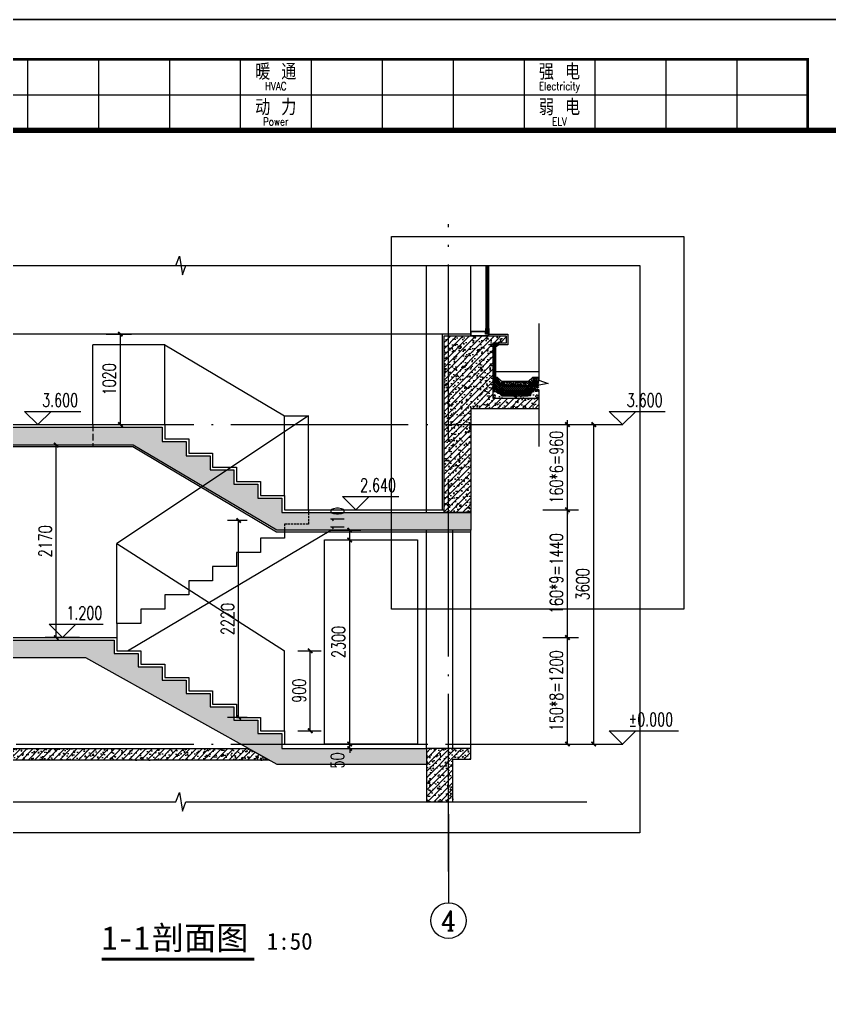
# Model space of a CAD drawing. Header units: millimetres. Extents: x -13830 to 215738, y -24143 to 193994.
# Drawn here: x 86008 to 95143, y 53968 to 64957 of the extents above; entities that cross this region are included whole.
import ezdxf
from ezdxf.enums import TextEntityAlignment as Align

# ---------------------------------------------------------------- set-up
doc = ezdxf.new("R2010")
doc.units = ezdxf.units.MM
doc.header["$LTSCALE"] = 100
for name, pattern in [('DASH', [0.35, 0.25, -0.1]), ('DOTE', [2.42, 2, -0.2, 0.02, -0.2]), ('MCST Section A$0$PHANTOM', [63.5, 31.75, -6.35, 6.35, -6.35, 6.35, -6.35])]:
    doc.linetypes.add(name, pattern=pattern)
doc.layers.get('0').update_dxf_attribs({"linetype": 'CONTINUOUS'})
doc.layers.get('DEFPOINTS').update_dxf_attribs({"linetype": 'CONTINUOUS'})
for name, color, linetype in [('A-_WIND----_E-', 4, 'CONTINUOUS'), ('A-Line', 143, 'CONTINUOUS'), ('AXIS', 3, 'CONTINUOUS'), ('AXIS_TEXT', 7, 'CONTINUOUS'), ('DIM_ELEV', 3, 'CONTINUOUS'), ('DIM_SYMB', 3, 'CONTINUOUS'), ('DOTE', 8, 'CONTINUOUS'), ('HATCH', 8, 'CONTINUOUS'), ('MCST Section A$0$D-WATERPROOFING', 142, 'CONTINUOUS'), ('MCST Section B$0$A-_WIND----_E-', 4, 'CONTINUOUS'), ('PUB_DIM', 3, 'CONTINUOUS'), ('PUB_HATCH', 8, 'CONTINUOUS'), ('PUB_TEXT', 7, 'CONTINUOUS'), ('RAIL', 163, 'CONTINUOUS'), ('S_STAIR', 9, 'CONTINUOUS'), ('STAIR', 4, 'CONTINUOUS'), ('TK HAHA', 1, 'CONTINUOUS'), ('WALL', 2, 'CONTINUOUS'), ('图框', 7, 'CONTINUOUS'), ('面层', 11, 'CONTINUOUS')]:
    doc.layers.add(name, color=color, linetype=linetype)
doc.styles.add('_TCH_AXIS', font='COMPLEX', dxfattribs={"bigfont": 'GBCBIG'})
doc.styles.add('_TCH_DIM', font='SIMPLEX', dxfattribs={"bigfont": 'GBCBIG'})
doc.styles.add('_TCH_DIM_T3', font='SIMPLEX', dxfattribs={"width": 0.705882, "bigfont": 'GBCBIG'})
doc.styles.add('COMPLEX', font='COMPLEX')
doc.styles.add('TKZ2_tjkts.shx', font='tjromant.shx', dxfattribs={"bigfont": 'tjkts.shx'})
doc.styles.add('黑体', font='')
doc.styles.get('黑体').set_extended_font_data('SimSun')
doc.dimstyles.new('_TCH_ARCH&&50', dxfattribs={"dimtxt": 148.75, "dimasz": 50, "dimexe": 125, "dimexo": 150, "dimgap": 50, "dimtad": 1, "dimdec": 0, "dimzin": 0, "dimdsep": 46, "dimtxsty": '_TCH_DIM_T3', "dimblk": 'ARCHTICK', "dimcen": 0.09, "dimclrt": 7, "dimazin": 2, "dimtfac": 1, "dimtdec": 0, "dimtix": 1, "dimtmove": 2, "dimatfit": 3, "dimfxl": 1, "dimtolj": 1, "dimtzin": 0, "dimarcsym": 0})
pattern_1 = [(45, (70968.57, -62944.844), (-35.35534, 35.35534), []), (50, (70968.57, -62944.84), (143.45204, -12.55043), [15, -165]), (355, (70968.57, -62944.84), (-27.75027, 150.43843), [12, -132]), (100.4514, (70980.52, -62945.89), (115.70188, 137.8879), [12.74804, -140.22842]), (46.1842, (70968.57, -62904.84), (213.4482, -33.1038), [22.5, -247.5]), (96.6356, (70986.36, -62907.6), (186.93254, 194.82357), [19.12206, -210.3426]), (351.1842, (70968.57, -62904.84), (186.9324, 194.8237), [18, -198]), (21, (70988.57, -62914.84), (119.38141, -80.52378), [15, -165]), (326, (70988.57, -62914.84), (48.66307, 145.03), [12, -132]), (71.4514, (70998.52, -62921.55), (168.04453, 64.5061), [12.74804, -140.22842]), (37.5, (70968.57, -62944.844), (2.43197, 66.57877), [0, -130.4, 0, -134, 0, -132.5]), (7.5, (70968.57, -62944.844), (52.613907, 78.88234), [0, -76.4, 0, -127.4, 0, -50.5]), (327.5, (70923.97, -62944.844), (106.764487, -4.510974), [0, -50, 0, -156, 0, -207]), (317.5, (70903.97, -62944.84), (116.63723, 20.021), [0, -65, 0, -103.6, 0, -147])]

# ---------------------------------------------------------------- blocks, each defined once
blk = doc.blocks.new('TJAD_TK_A1')
for p, q in [((517.38, 385.45), (517.38, 641.45)), ((509.38, 625.45), (525.38, 625.45)), ((509.38, 609.45), (525.38, 609.45)), ((509.38, 593.45), (525.38, 593.45)), ((509.38, 577.45), (525.38, 577.45)), ((509.38, 561.45), (525.38, 561.45)), ((509.38, 545.45), (525.38, 545.45)), ((509.38, 529.45), (525.38, 529.45)), ((509.38, 513.45), (525.38, 513.45)), ((509.38, 497.45), (525.38, 497.45)), ((509.38, 481.45), (525.38, 481.45)), ((509.38, 465.45), (525.38, 465.45))]:
    blk.add_line(p, q)
at = {"layer": '图框'}
blk.add_line((500.38, 356.45), (500.38, 950.45), dxfattribs=at)
at = {"layer": '图框', "const_width": 1.2}
blk.add_lwpolyline([(1331.38, 940.45), (525.38, 940.45), (525.38, 366.45), (1331.38, 366.45)], close=True, dxfattribs=at)
at = {"layer": '图框', "const_width": 0.6}
blk.add_lwpolyline([(525.38, 366.45), (509.38, 366.45), (509.38, 641.45), (525.38, 641.45)], dxfattribs=at)
at = {"style": 'TKZ2_tjkts.shx'}
for s, p in [('强 电', (512.17, 585.45)), ('弱 电', (520.17, 585.45)), ('暖 通', (512.17, 521.45)), ('动 力', (520.17, 521.45))]:
    blk.add_text(s, height=3.6, rotation=90, dxfattribs=at).set_placement(p, align=Align.MIDDLE_CENTER)
at = {"style": 'TKZ2_tjkts.shx', "width": 0.8}
for s, p in [('Electricity', (515.4, 585.45)), ('ELV', (523.4, 585.45)), ('HVAC', (515.4, 521.45)), ('Power', (523.4, 521.45))]:
    blk.add_text(s, height=1.8, rotation=90, dxfattribs=at).set_placement(p, align=Align.MIDDLE_CENTER)
blk = doc.blocks.new('180703-expo')
at = {"layer": '图框'}
blk.add_blockref('TJAD_TK_A1', (-500.38, -356.45), dxfattribs=at)
blk = doc.blocks.new('sdfsfsfdsfsfd')
at = {"color": 8}
blk.add_lwpolyline([(187, 794), (187, 31)], dxfattribs=at)
at = {"layer": 'A-_WIND----_E-'}
blk.add_lwpolyline([(170, 22), (170, 50), (0, 50), (0, 0), (204, 0), (204, 22)], close=True, dxfattribs=at)
at = {"layer": 'A-_WIND----_E-', "color": 8}
blk.add_lwpolyline([(167, 19), (167, 47), (3, 47), (3, 3), (201, 3), (201, 19)], close=True, dxfattribs=at)
at = {"layer": 'A-_WIND----_E-'}
blk.add_lwpolyline([(171, 23), (171, 85), (174, 85), (174, 26), (201, 26), (201, 85), (204, 85), (204, 23), (171, 23)], dxfattribs=at)
at = {"layer": 'MCST Section B$0$A-_WIND----_E-'}
blk.add_lwpolyline([(200, 794), (200, 31), (175, 31), (175, 794)], dxfattribs=at)
blk = doc.blocks.new('34wf')
at = {"layer": 'HATCH'}
h = blk.add_hatch(dxfattribs=at)
h.set_pattern_fill('AR-SAND', color=256, scale=20)
h.set_pattern_definition([(37.5, (0, 0), (-1.6000313, 48.9413237), [0, -38.608, 0, -43.18, 0, -41.275]), (7.5, (0, 0), (44.9523283, 71.68251), [0, -20.828, 0, -34.798, 0, -13.335]), (327.5, (-31.24, 0), (79.099237, 0.1437185), [0, -12.7, 0, -45.72, 0, -59.69]), (317.5, (-31.24, 0), (76.3556452, 22.2929323), [0, -6.35, 0, -29.972, 0, -34.29])])
h.paths.add_polyline_path([(1989087, -10818), (1989100, -10818), (1989100, -10858), (1989087, -10858)])
for p, q in [((1989004, -10834), (1989106, -10833)), ((1989004, -10834), (1989106, -10836)), ((1989004, -10834), (1989106, -10834)), ((1989106, -10833), (1989106, -10836))]:
    blk.add_line(p, q)
blk.add_lwpolyline([(1989087, -10818), (1989100, -10818), (1989100, -10858), (1989087, -10858)])
blk.add_lwpolyline([(1989087, -10818), (1989100, -10818), (1989100, -10858), (1989087, -10858)], close=True)
blk.add_arc((1989105, -10834), 2.42, 294.3742, 65.8761)
blk = doc.blocks.new('dsfsfdfs')
at = {"layer": 'PUB_HATCH'}
h = blk.add_hatch(color=256, dxfattribs=at)
h.dxf.hatch_style = 1
edge = h.paths.add_edge_path()
edge.add_line((-1590, 5520), (-1609, 5520))
edge.add_line((-1609, 5520), (-1609, 5497))
edge.add_line((-1609, 5497), (-1600, 5497))
edge.add_arc((-1603, 5510), 13.7, 286.3769, 353.4098)
edge.add_line((-1590, 5508), (-1590, 5520))
h = blk.add_hatch(color=256, dxfattribs=at)
h.dxf.hatch_style = 1
h.paths.add_polyline_path([(-1605, 5130), (-1635, 5130), (-1635, 5085), (-1605, 5085)])
h = blk.add_hatch(dxfattribs=at)
h.set_pattern_fill('钢筋混凝土', color=256, scale=20)
h.set_pattern_definition([(45, (-92162.89, -55790.576), (-35.35534, 35.35534), []), (50, (-92162.89, -55790.58), (143.45204, -12.55043), [15, -165]), (355, (-92162.89, -55790.58), (-27.75027, 150.43843), [12, -132]), (100.4514, (-92150.94, -55791.62), (115.70188, 137.8879), [12.74804, -140.22842]), (46.1842, (-92162.89, -55750.58), (213.4482, -33.1038), [22.5, -247.5]), (96.6356, (-92145.1, -55753.33), (186.93254, 194.82357), [19.12206, -210.3426]), (351.1842, (-92162.9, -55750.58), (186.9324, 194.8237), [18, -198]), (21, (-92142.89, -55760.58), (119.38141, -80.52378), [15, -165]), (326, (-92142.89, -55760.58), (48.66307, 145.03), [12, -132]), (71.4514, (-92132.94, -55767.29), (168.04453, 64.5061), [12.74804, -140.22842]), (37.5, (-92162.89, -55790.576), (2.43197, 66.57877), [0, -130.4, 0, -134, 0, -132.5]), (7.5, (-92162.89, -55790.576), (52.613907, 78.88234), [0, -76.4, 0, -127.4, 0, -50.5]), (327.5, (-92207.49, -55790.576), (106.764487, -4.510974), [0, -50, 0, -156, 0, -207]), (317.5, (-92227.49, -55790.58), (116.63723, 20.021), [0, -65, 0, -103.6, 0, -147])])
edge = h.paths.add_edge_path()
edge.add_line((-7759, 4550), (-7259, 4550))
edge.add_line((-7259, 4550), (-7259, 3950))
edge.add_line((-7259, 3950), (-7559, 3950))
edge.add_line((-7559, 3950), (-7559, 4430))
edge.add_line((-7559, 4430), (-7759, 4430))
h = blk.add_hatch(dxfattribs=at)
h.set_pattern_fill('钢筋混凝土', color=256, scale=20)
h.set_pattern_definition(pattern_1)
h.paths.add_polyline_path([(-7259, 4570), (-5389, 4570), (-5389, 4410), (-5119, 4410), (-5119, 4250), (-4849, 4250), (-4849, 4090), (-4579, 4090), (-4579, 3930), (-4309, 3930), (-4309, 3770), (-4039, 3770), (-4039, 3610), (-1909, 3610), (-1909, 3410), (-4094, 3410), (-5714, 4370), (-7259, 4370)])
h = blk.add_hatch(dxfattribs=at)
h.set_pattern_fill('钢筋混凝土', color=256, scale=20)
h.set_pattern_definition(pattern_1)
h.paths.add_polyline_path([(-2409, 770), (-4091, 770), (-6251, 1970), (-7259, 1970), (-7259, 2170), (-5929, 2170), (-5929, 2020), (-5659, 2020), (-5659, 1870), (-5389, 1870), (-5389, 1720), (-5119, 1720), (-5119, 1570), (-4849, 1570), (-4849, 1420), (-4579, 1420), (-4579, 1270), (-4309, 1270), (-4309, 1120), (-4039, 1120), (-4039, 950), (-2409, 950)])
h = blk.add_hatch(dxfattribs=at)
h.set_pattern_fill('钢筋混凝土', color=256, scale=20)
h.set_pattern_definition([(45, (-92162.89, -59390.576), (-35.35534, 35.35534), []), (50, (-92162.89, -59390.58), (143.45204, -12.55043), [15, -165]), (355, (-92162.89, -59390.58), (-27.75027, 150.43843), [12, -132]), (100.4514, (-92150.94, -59391.62), (115.70188, 137.8879), [12.74804, -140.22842]), (46.1842, (-92162.89, -59350.58), (213.4482, -33.1038), [22.5, -247.5]), (96.6356, (-92145.1, -59353.33), (186.93254, 194.82357), [19.12206, -210.3426]), (351.1842, (-92162.9, -59350.58), (186.9324, 194.8237), [18, -198]), (21, (-92142.89, -59360.58), (119.38141, -80.52378), [15, -165]), (326, (-92142.89, -59360.58), (48.66307, 145.03), [12, -132]), (71.4514, (-92132.94, -59367.29), (168.04453, 64.5061), [12.74804, -140.22842]), (37.5, (-92162.89, -59390.576), (2.43197, 66.57877), [0, -130.4, 0, -134, 0, -132.5]), (7.5, (-92162.89, -59390.576), (52.613907, 78.88234), [0, -76.4, 0, -127.4, 0, -50.5]), (327.5, (-92207.49, -59390.576), (106.764487, -4.510974), [0, -50, 0, -156, 0, -207]), (317.5, (-92227.49, -59390.58), (116.63723, 20.021), [0, -65, 0, -103.6, 0, -147])])
edge = h.paths.add_edge_path()
edge.add_line((-7759, 950), (-7259, 950))
edge.add_line((-7259, 950), (-7259, 350))
edge.add_line((-7259, 350), (-7559, 350))
edge.add_line((-7559, 350), (-7559, 830))
edge.add_line((-7559, 830), (-7759, 830))
h = blk.add_hatch(dxfattribs=at)
h.set_pattern_fill('钢筋混凝土', color=256, scale=20)
h.set_pattern_definition([(45, (70968.57, -62894.844), (-35.35534, 35.35534), []), (50, (70968.57, -62894.84), (143.45204, -12.55043), [15, -165]), (355, (70968.57, -62894.84), (-27.75027, 150.43843), [12, -132]), (100.4514, (70980.52, -62895.89), (115.70188, 137.8879), [12.74804, -140.22842]), (46.1842, (70968.57, -62854.84), (213.4482, -33.1038), [22.5, -247.5]), (96.6356, (70986.36, -62857.6), (186.93254, 194.82357), [19.12206, -210.3426]), (351.1842, (70968.57, -62854.84), (186.9324, 194.8237), [18, -198]), (21, (70988.57, -62864.84), (119.38141, -80.52378), [15, -165]), (326, (70988.57, -62864.84), (48.66307, 145.03), [12, -132]), (71.4514, (70998.52, -62871.55), (168.04453, 64.5061), [12.74804, -140.22842]), (37.5, (70968.57, -62894.844), (2.43197, 66.57877), [0, -130.4, 0, -134, 0, -132.5]), (7.5, (70968.57, -62894.844), (52.61391, 78.88234), [0, -76.4, 0, -127.4, 0, -50.5]), (327.5, (70923.97, -62894.844), (106.764487, -4.510974), [0, -50, 0, -156, 0, -207]), (317.5, (70903.97, -62894.84), (116.63723, 20.021), [0, -65, 0, -103.6, 0, -147])])
h.paths.add_polyline_path([(-7259, 950), (-4415, 950), (-4181, 820), (-7259, 820)])
h = blk.add_hatch(dxfattribs=at)
h.set_pattern_fill('钢筋混凝土', color=256, scale=20)
h.set_pattern_definition([(45, (-92732.89, -59390.576), (-35.35534, 35.35534), []), (50, (-92732.89, -59390.58), (143.45204, -12.55043), [15, -165]), (355, (-92732.89, -59390.58), (-27.75027, 150.43843), [12, -132]), (100.4514, (-92720.94, -59391.62), (115.70188, 137.8879), [12.74804, -140.22842]), (46.1842, (-92732.89, -59350.58), (213.4482, -33.1038), [22.5, -247.5]), (96.6356, (-92715.1, -59353.33), (186.93254, 194.82357), [19.12206, -210.3426]), (351.1842, (-92732.9, -59350.58), (186.9324, 194.8237), [18, -198]), (21, (-92712.89, -59360.58), (119.38141, -80.52378), [15, -165]), (326, (-92712.89, -59360.58), (48.66307, 145.03), [12, -132]), (71.4514, (-92702.94, -59367.29), (168.04453, 64.5061), [12.74804, -140.22842]), (37.5, (-92732.89, -59390.576), (2.43197, 66.57877), [0, -130.4, 0, -134, 0, -132.5]), (7.5, (-92732.89, -59390.576), (52.613907, 78.882342), [0, -76.4, 0, -127.4, 0, -50.5]), (327.5, (-92777.49, -59390.576), (106.764487, -4.510974), [0, -50, 0, -156, 0, -207]), (317.5, (-92797.49, -59390.58), (116.63723, 20.021), [0, -65, 0, -103.6, 0, -147])])
h.paths.add_polyline_path([(-1909, 950), (-2409, 950), (-2409, 350), (-2109, 350), (-2109, 830), (-1909, 830)])
at = {"layer": 'RAIL'}
for p, q in [((-2409, 3610), (-2409, 6394)), ((-1909, 5600), (-1909, 6394)), ((-7259, 4600), (-5359, 4600)), ((-5359, 4600), (-5359, 4440)), ((-5359, 4440), (-5089, 4440)), ((-5089, 4440), (-5089, 4280)), ((-5089, 4280), (-4819, 4280)), ((-4819, 4280), (-4819, 4120)), ((-4819, 4120), (-4549, 4120)), ((-4549, 4120), (-4549, 3960)), ((-4549, 3960), (-4279, 3960)), ((-4279, 3960), (-4279, 3800)), ((-4279, 3800), (-4009, 3800)), ((-4009, 3800), (-4009, 3640)), ((-4009, 3640), (-2209, 3640)), ((-2409, 950), (-2409, 3410))]:
    blk.add_line(p, q, dxfattribs=at)
at = {"layer": 'RAIL', "linetype": 'DASH', "ltscale": 3}
blk.add_line((-6169, 4600), (-6169, 4350), dxfattribs=at)
at = {"layer": 'RAIL'}
blk.add_lwpolyline([(-7259, 2200), (-5899, 2200), (-5899, 2050), (-5629, 2050), (-5629, 1900), (-5359, 1900), (-5359, 1750), (-5089, 1750), (-5089, 1600), (-4819, 1600), (-4819, 1450), (-4549, 1450), (-4549, 1300), (-4279, 1300), (-4279, 1150), (-4009, 1150), (-4009, 1000), (-2409, 1000)], dxfattribs=at)
at = {"layer": 'S_STAIR', "linetype": 'DASH'}
for p, q in [((-3739, 3640), (-3739, 3480)), ((-4009, 3480), (-4009, 3410)), ((-3739, 3480), (-4009, 3480))]:
    blk.add_line(p, q, dxfattribs=at)
at = {"layer": 'S_STAIR'}
for p, q in [((-4009, 3410), (-4009, 3320)), ((-4279, 3320), (-4279, 3160)), ((-4009, 3320), (-4279, 3320)), ((-4279, 3160), (-4549, 3160)), ((-4549, 3160), (-4549, 3000)), ((-4549, 3000), (-4819, 3000)), ((-4819, 3000), (-4819, 2840)), ((-4819, 2840), (-5089, 2840)), ((-5089, 2840), (-5089, 2680)), ((-5089, 2680), (-5359, 2680)), ((-5359, 2680), (-5359, 2520)), ((-5359, 2520), (-5629, 2520)), ((-5629, 2520), (-5629, 2360)), ((-5629, 2360), (-5899, 2360)), ((-5899, 2360), (-5899, 2200))]:
    blk.add_line(p, q, dxfattribs=at)
blk.add_lwpolyline([(-5780, 2050), (-3485, 3410)], dxfattribs=at)
at = {"layer": 'STAIR'}
for p, q in [((-6169, 4600), (-6169, 5500)), ((-5359, 4600), (-5359, 5500)), ((-5359, 5500), (-4009, 4700)), ((-3739, 4700), (-5899, 3260)), ((-4009, 4700), (-3739, 4700)), ((-3739, 3640), (-3739, 4700)), ((-5899, 3260), (-4009, 2050))]:
    blk.add_line(p, q, dxfattribs=at)
for points in [[(-5359, 5500), (-6169, 5500)], [(-4009, 3800), (-4009, 4700)], [(-5899, 2360), (-5899, 3260)], [(-4009, 1150), (-4009, 2050)]]:
    blk.add_lwpolyline(points, dxfattribs=at)
blk.add_lwpolyline([(-3559, 3300), (-2509, 3300), (-2509, 1000), (-3559, 1000)], close=True, dxfattribs=at)
at = {"layer": 'WALL'}
for p, q in [((-7459, 6394), (-7259, 6394)), ((-7459, 4550), (-7459, 6394)), ((-7259, 4550), (-7259, 6394)), ((-7459, 950), (-7459, 3950)), ((-7259, 950), (-7259, 3950)), ((-2109, 950), (-2109, 3410)), ((-1909, 950), (-1909, 3410)), ((-7259, 950), (-7459, 950))]:
    blk.add_line(p, q, dxfattribs=at)
at = {"layer": 'WALL', "color": 1}
for points in [[(-1909, 4780), (-1909, 4780), (-1909, 3610), (-2209, 3610), (-2209, 4550)], [(-7759, 4550), (-7259, 4550), (-7259, 3950), (-7559, 3950), (-7559, 4430), (-7759, 4430)], [(-7259, 4570), (-5389, 4570), (-5389, 4410), (-5119, 4410), (-5119, 4250), (-4849, 4250), (-4849, 4090), (-4579, 4090), (-4579, 3930), (-4309, 3930), (-4309, 3770), (-4039, 3770), (-4039, 3610), (-1909, 3610), (-1909, 3410), (-4094, 3410), (-5714, 4370), (-7259, 4370), (-7259, 4570)], [(-7759, 950), (-7259, 950), (-7259, 350), (-7559, 350), (-7559, 830), (-7759, 830)], [(-1909, 950), (-2409, 950), (-2409, 350), (-2109, 350), (-2109, 830), (-1909, 830), (-1909, 950)]]:
    blk.add_lwpolyline(points, dxfattribs=at)
for points in [[(-2409, 770), (-4091, 770), (-6251, 1970), (-7259, 1970), (-7259, 2170), (-5929, 2170), (-5929, 2020), (-5659, 2020), (-5659, 1870), (-5389, 1870), (-5389, 1720), (-5119, 1720), (-5119, 1570), (-4849, 1570), (-4849, 1420), (-4579, 1420), (-4579, 1270), (-4309, 1270), (-4309, 1120), (-4039, 1120), (-4039, 950), (-2409, 950)], [(-7259, 950), (-4415, 950), (-4181, 820), (-7259, 820)]]:
    blk.add_lwpolyline(points, close=True, dxfattribs=at)
at = {"layer": '面层'}
for p, q in [((-1635, 5005), (-1635, 5520)), ((-1625, 5130), (-1626, 5520)), ((-1609, 5085), (-1635, 5085)), ((-1559, 5035), (-1609, 5085)), ((-1559, 5085), (-1605, 5130)), ((-1559, 5045), (-1605, 5090)), ((-1609, 4995), (-1659, 4995)), ((-1609, 4975), (-1659, 4975)), ((-1605, 5005), (-1649, 5005)), ((-1559, 4945), (-1609, 4995)), ((-1559, 4925), (-1609, 4975)), ((-1555, 4955), (-1605, 5005))]:
    blk.add_line(p, q, dxfattribs=at)
for points in [[(-1909, 5620), (-2229, 5620), (-2229, 3640)], [(-1705, 5620), (-1489, 5620), (-1489, 5500), (-1594, 5500)], [(-1649, 4995), (-1649, 5520)], [(-1909, 3390), (-4100, 3390), (-5720, 4350), (-7239, 4350), (-7239, 3930), (-7579, 3930), (-7579, 4410), (-7759, 4410)]]:
    blk.add_lwpolyline(points, dxfattribs=at)
blk.add_lwpolyline([(-1590, 5520), (-1609, 5520), (-1609, 5497), (-1600, 5497, 0.301122), (-1590, 5508)], format="xyb", close=True, dxfattribs=at)
blk.add_lwpolyline([(-1605, 5130), (-1635, 5130), (-1635, 5085), (-1605, 5085)], close=True, dxfattribs=at)
blk.add_blockref('sdfsfsfdsfsfd', (-1909, 5600))
at = {"layer": 'A-Line'}
blk.add_blockref('34wf', (-1990713, 16338), dxfattribs=at)
blk = doc.blocks.new('_ArchTick')
at = {"color": 0, "linetype": 'ByBlock', "const_width": 0.4}
blk.add_lwpolyline([(-0.5, -0.5), (0.5, 0.5)], dxfattribs=at)
blk = doc.blocks.new('*D180')
at = {"layer": 'DEFPOINTS', "color": 0, "transparency": 16777216}
for p in [(86836, 61411), (87146, 61411), (86836, 60391)]:
    blk.add_point(p, dxfattribs=at)
at = {"layer": 'PUB_DIM', "color": 0, "lineweight": -2, "transparency": 16777216}
for p, q in [((86986, 61411), (87271, 61411)), ((87146, 60391), (87146, 61411)), ((86986, 60391), (87271, 60391))]:
    blk.add_line(p, q, dxfattribs=at)
at = {"layer": 'PUB_DIM', "color": 0, "lineweight": -2, "transparency": 16777216, "xscale": 50, "yscale": 50, "zscale": 50}
for p, rotation in [((87146, 61411), 90), ((87146, 60391), 270)]:
    blk.add_blockref('_ArchTick', p, dxfattribs=dict(at, rotation=rotation))
at = {"layer": 'PUB_DIM', "color": 7, "transparency": 16777216, "insert": (87021, 60901), "char_height": 148.8, "attachment_point": 5, "rotation": 90, "style": '_TCH_DIM_T3'}
blk.add_mtext('\\A1;1020', dxfattribs=at)
blk = doc.blocks.new('*D181')
at = {"layer": 'DEFPOINTS', "color": 0, "transparency": 16777216}
for p in [(88996, 57841), (89287, 57841), (88996, 56941)]:
    blk.add_point(p, dxfattribs=at)
at = {"layer": 'PUB_DIM', "color": 0, "lineweight": -2, "transparency": 16777216}
for p, q in [((89146, 57841), (89412, 57841)), ((89287, 56941), (89287, 57841)), ((89146, 56941), (89412, 56941))]:
    blk.add_line(p, q, dxfattribs=at)
at = {"layer": 'PUB_DIM', "color": 0, "lineweight": -2, "transparency": 16777216, "xscale": 50, "yscale": 50, "zscale": 50}
for p, rotation in [((89287, 57841), 90), ((89287, 56941), 270)]:
    blk.add_blockref('_ArchTick', p, dxfattribs=dict(at, rotation=rotation))
at = {"layer": 'PUB_DIM', "color": 7, "transparency": 16777216, "insert": (89163, 57391), "char_height": 148.8, "attachment_point": 5, "rotation": 90, "style": '_TCH_DIM_T3'}
blk.add_mtext('\\A1;900', dxfattribs=at)
blk = doc.blocks.new('*D595')
at = {"layer": 'DEFPOINTS', "color": 0, "transparency": 16777216}
for p in [(91838, 60391), (92484, 60391), (91838, 56791)]:
    blk.add_point(p, dxfattribs=at)
at = {"layer": 'PUB_DIM', "color": 0, "lineweight": -2, "transparency": 16777216}
for p, q in [((91988, 60391), (92609, 60391)), ((92484, 56791), (92484, 60391)), ((91988, 56791), (92609, 56791))]:
    blk.add_line(p, q, dxfattribs=at)
at = {"layer": 'PUB_DIM', "color": 0, "lineweight": -2, "transparency": 16777216, "xscale": 50, "yscale": 50, "zscale": 50}
for p, rotation in [((92484, 60391), 90), ((92484, 56791), 270)]:
    blk.add_blockref('_ArchTick', p, dxfattribs=dict(at, rotation=rotation))
at = {"layer": 'PUB_DIM', "color": 7, "transparency": 16777216, "insert": (92360, 58591), "char_height": 148.8, "attachment_point": 5, "rotation": 90, "style": '_TCH_DIM_T3'}
blk.add_mtext('\\A1;3600', dxfattribs=at)
blk = doc.blocks.new('*D596')
at = {"layer": 'DEFPOINTS', "color": 0, "transparency": 16777216}
for p in [(91760, 57991), (92188, 57991), (91760, 56791)]:
    blk.add_point(p, dxfattribs=at)
at = {"layer": 'PUB_DIM', "color": 0, "lineweight": -2, "transparency": 16777216}
for p, q in [((91910, 57991), (92313, 57991)), ((92188, 56791), (92188, 57991)), ((91910, 56791), (92313, 56791))]:
    blk.add_line(p, q, dxfattribs=at)
at = {"layer": 'PUB_DIM', "color": 0, "lineweight": -2, "transparency": 16777216, "xscale": 50, "yscale": 50, "zscale": 50}
for p, rotation in [((92188, 57991), 90), ((92188, 56791), 270)]:
    blk.add_blockref('_ArchTick', p, dxfattribs=dict(at, rotation=rotation))
at = {"layer": 'PUB_DIM', "color": 7, "transparency": 16777216, "insert": (92063, 57391), "char_height": 148.75, "attachment_point": 5, "rotation": 90, "style": '_TCH_DIM_T3'}
blk.add_mtext('\\A1;150*8=1200', dxfattribs=at)
blk = doc.blocks.new('*D597')
at = {"layer": 'DEFPOINTS', "color": 0, "transparency": 16777216}
for p in [(91760, 59431), (92188, 59431), (91760, 57991)]:
    blk.add_point(p, dxfattribs=at)
at = {"layer": 'PUB_DIM', "color": 0, "lineweight": -2, "transparency": 16777216}
for p, q in [((91910, 59431), (92313, 59431)), ((92188, 57991), (92188, 59431)), ((91910, 57991), (92313, 57991))]:
    blk.add_line(p, q, dxfattribs=at)
at = {"layer": 'PUB_DIM', "color": 0, "lineweight": -2, "transparency": 16777216, "xscale": 50, "yscale": 50, "zscale": 50}
for p, rotation in [((92188, 59431), 90), ((92188, 57991), 270)]:
    blk.add_blockref('_ArchTick', p, dxfattribs=dict(at, rotation=rotation))
at = {"layer": 'PUB_DIM', "color": 7, "transparency": 16777216, "insert": (92063, 58711), "char_height": 148.75, "attachment_point": 5, "rotation": 90, "style": '_TCH_DIM_T3'}
blk.add_mtext('\\A1;160*9=1440', dxfattribs=at)
blk = doc.blocks.new('*D598')
at = {"layer": 'DEFPOINTS', "color": 0, "transparency": 16777216}
for p in [(91760, 60391), (92188, 60391), (91760, 59431)]:
    blk.add_point(p, dxfattribs=at)
at = {"layer": 'PUB_DIM', "color": 0, "lineweight": -2, "transparency": 16777216}
for p, q in [((91910, 60391), (92313, 60391)), ((92188, 60391), (92188, 60441)), ((92188, 59431), (92188, 60391)), ((91910, 59431), (92313, 59431)), ((92188, 59431), (92188, 59381))]:
    blk.add_line(p, q, dxfattribs=at)
at = {"layer": 'PUB_DIM', "color": 0, "lineweight": -2, "transparency": 16777216, "xscale": 50, "yscale": 50, "zscale": 50}
for p, rotation in [((92188, 60391), 270), ((92188, 59431), 90)]:
    blk.add_blockref('_ArchTick', p, dxfattribs=dict(at, rotation=rotation))
at = {"layer": 'PUB_DIM', "color": 7, "transparency": 16777216, "insert": (92063, 59911), "char_height": 148.75, "attachment_point": 5, "rotation": 90, "style": '_TCH_DIM_T3'}
blk.add_mtext('\\A1;160*6=960', dxfattribs=at)
blk = doc.blocks.new('*D653')
at = {"layer": 'DEFPOINTS', "color": 0, "transparency": 16777216}
for p in [(89375, 56791), (89375, 56741), (89732, 56791)]:
    blk.add_point(p, dxfattribs=at)
at = {"layer": 'PUB_DIM', "color": 0, "lineweight": -2, "transparency": 16777216}
for p, q in [((89732, 56791), (89732, 56841)), ((89525, 56791), (89857, 56791)), ((89525, 56741), (89857, 56741)), ((89732, 56741), (89732, 56791)), ((89732, 56741), (89732, 56691))]:
    blk.add_line(p, q, dxfattribs=at)
at = {"layer": 'PUB_DIM', "color": 0, "lineweight": -2, "transparency": 16777216, "xscale": 50, "yscale": 50, "zscale": 50}
for p, rotation in [((89732, 56791), 270), ((89732, 56741), 90)]:
    blk.add_blockref('_ArchTick', p, dxfattribs=dict(at, rotation=rotation))
at = {"layer": 'PUB_DIM', "color": 7, "transparency": 16777216, "insert": (89594, 56606), "char_height": 148.8, "attachment_point": 5, "rotation": 90, "style": '_TCH_DIM_T3'}
blk.add_mtext('\\A1;50', dxfattribs=at)
blk = doc.blocks.new('*D654')
at = {"layer": 'DEFPOINTS', "color": 0, "transparency": 16777216}
for p in [(89375, 59091), (89732, 59091), (89375, 56791)]:
    blk.add_point(p, dxfattribs=at)
at = {"layer": 'PUB_DIM', "color": 0, "lineweight": -2, "transparency": 16777216}
for p, q in [((89525, 59091), (89857, 59091)), ((89732, 56791), (89732, 59091)), ((89525, 56791), (89857, 56791))]:
    blk.add_line(p, q, dxfattribs=at)
at = {"layer": 'PUB_DIM', "color": 0, "lineweight": -2, "transparency": 16777216, "xscale": 50, "yscale": 50, "zscale": 50}
for p, rotation in [((89732, 59091), 90), ((89732, 56791), 270)]:
    blk.add_blockref('_ArchTick', p, dxfattribs=dict(at, rotation=rotation))
at = {"layer": 'PUB_DIM', "color": 7, "transparency": 16777216, "insert": (89607, 57941), "char_height": 148.8, "attachment_point": 5, "rotation": 90, "style": '_TCH_DIM_T3'}
blk.add_mtext('\\A1;2300', dxfattribs=at)
blk = doc.blocks.new('*D655')
at = {"layer": 'DEFPOINTS', "color": 0, "transparency": 16777216}
for p in [(89375, 59201), (89732, 59201), (89375, 59091)]:
    blk.add_point(p, dxfattribs=at)
at = {"layer": 'PUB_DIM', "color": 0, "lineweight": -2, "transparency": 16777216}
for p, q in [((89525, 59201), (89857, 59201)), ((89732, 59091), (89732, 59201)), ((89525, 59091), (89857, 59091))]:
    blk.add_line(p, q, dxfattribs=at)
at = {"layer": 'PUB_DIM', "color": 0, "lineweight": -2, "transparency": 16777216, "xscale": 50, "yscale": 50, "zscale": 50}
for p, rotation in [((89732, 59201), 90), ((89732, 59091), 270)]:
    blk.add_blockref('_ArchTick', p, dxfattribs=dict(at, rotation=rotation))
at = {"layer": 'PUB_DIM', "color": 7, "transparency": 16777216, "insert": (89594, 59326), "char_height": 148.8, "attachment_point": 5, "rotation": 90, "style": '_TCH_DIM_T3'}
blk.add_mtext('\\A1;110', dxfattribs=at)
blk = doc.blocks.new('*D656')
at = {"layer": 'DEFPOINTS', "color": 0, "transparency": 16777216}
for p in [(88480, 59310), (88726, 59310), (88726, 57091)]:
    blk.add_point(p, dxfattribs=at)
at = {"layer": 'PUB_DIM', "color": 0, "lineweight": -2, "transparency": 16777216}
for p, q in [((88576, 59310), (88355, 59310)), ((88480, 57091), (88480, 59310)), ((88576, 57091), (88355, 57091))]:
    blk.add_line(p, q, dxfattribs=at)
at = {"layer": 'PUB_DIM', "color": 0, "lineweight": -2, "transparency": 16777216, "xscale": 50, "yscale": 50, "zscale": 50}
for p, rotation in [((88480, 59310), 90), ((88480, 57091), 270)]:
    blk.add_blockref('_ArchTick', p, dxfattribs=dict(at, rotation=rotation))
at = {"layer": 'PUB_DIM', "color": 7, "transparency": 16777216, "insert": (88356, 58200), "char_height": 148.8, "attachment_point": 5, "rotation": 90, "style": '_TCH_DIM_T3'}
blk.add_mtext('\\A1;2220', dxfattribs=at)
blk = doc.blocks.new('*D657')
at = {"layer": 'DEFPOINTS', "color": 0, "transparency": 16777216}
for p in [(86423, 60161), (86836, 60161), (86836, 57991)]:
    blk.add_point(p, dxfattribs=at)
at = {"layer": 'PUB_DIM', "color": 0, "lineweight": -2, "transparency": 16777216}
for p, q in [((86686, 60161), (86298, 60161)), ((86423, 57991), (86423, 60161)), ((86686, 57991), (86298, 57991))]:
    blk.add_line(p, q, dxfattribs=at)
at = {"layer": 'PUB_DIM', "color": 0, "lineweight": -2, "transparency": 16777216, "xscale": 50, "yscale": 50, "zscale": 50}
for p, rotation in [((86423, 60161), 90), ((86423, 57991), 270)]:
    blk.add_blockref('_ArchTick', p, dxfattribs=dict(at, rotation=rotation))
at = {"layer": 'PUB_DIM', "color": 7, "transparency": 16777216, "insert": (86299, 59076), "char_height": 148.8, "attachment_point": 5, "rotation": 90, "style": '_TCH_DIM_T3'}
blk.add_mtext('\\A1;2170', dxfattribs=at)
blk = doc.blocks.new('_AXISO')
blk.add_circle((0, 0), 0.5)
at = {"layer": 'AXIS_TEXT', "style": 'COMPLEX', "width": 1.041667}
blk.add_attdef('A', text='', height=0.56, dxfattribs=at).set_placement((-0.25, -0.28), (0.25, -0.28), align=Align.FIT)

msp = doc.modelspace()

# ---------------------------------------------------------------- hatches: boundary and pattern name
at = {"layer": 'PUB_HATCH'}
h = msp.add_hatch(dxfattribs=at)
h.set_pattern_fill('钢筋混凝土', color=256, scale=20)
h.set_pattern_definition([(45, (842.92, -1e-11), (-35.35534, 35.35534), []), (50, (842.92, -1e-11), (143.45204, -12.55043), [15, -165]), (355, (842.92, -1e-11), (-27.75027, 150.43843), [12, -132]), (100.4514, (854.87, -1.05), (115.70188, 137.8879), [12.74804, -140.22842]), (46.1842, (842.92, 40), (213.4482, -33.1038), [22.5, -247.5]), (96.6356, (860.7, 37.24), (186.93254, 194.82357), [19.12206, -210.3426]), (351.1842, (842.92, 40), (186.9324, 194.8237), [18, -198]), (21, (862.92, 30), (119.38141, -80.52378), [15, -165]), (326, (862.92, 30), (48.66307, 145.03), [12, -132]), (71.4514, (872.87, 23.29), (168.04453, 64.5061), [12.74804, -140.22842]), (37.5, (842.92, -1e-11), (2.43197, 66.57877), [0, -130.4, 0, -134, 0, -132.5]), (7.5, (842.92, -1e-11), (52.613907, 78.882342), [0, -76.4, 0, -127.4, 0, -50.5]), (327.5, (798.32, -1e-11), (106.764487, -4.510974), [0, -50, 0, -156, 0, -207]), (317.5, (778.32, -1e-11), (116.63723, 20.021), [0, -65, 0, -103.6, 0, -147])])
h.paths.add_polyline_path([(91865.5, 60570.6), (91865.5, 60690.6), (91346.5, 60690.6), (91346.5, 61310.6), (91496.5, 61310.6), (91496.5, 61390.6), (90796.5, 61390.6), (90796.5, 60340.6), (90796.5, 60220.6), (90796.5, 59400.6), (91096.5, 59400.6), (91096.5, 60570.6)])
h = msp.add_hatch(dxfattribs=at)
h.set_pattern_fill('混凝土', color=256, scale=6)
h.set_pattern_definition([(50, (91078.25, 60835.283), (43.0356, -3.7651), [4.5, -49.5]), (355, (91078.25, 60835.283), (-8.325, 45.1315), [3.6, -39.6]), (100.4514, (91081.835, 60834.97), (34.7106, 41.3664), [3.8244, -42.0685]), (46.184, (91078.25, 60847.28), (64.0345, -9.931), [6.75, -74.25]), (96.636, (91083.585, 60846.455), (56.08, 58.447), [5.7366, -63.103]), (351.184, (91078.25, 60847.28), (56.0797, 58.447), [5.4, -59.4]), (21, (91084.25, 60844.283), (35.8144, -24.1571), [4.5, -49.5]), (326, (91084.25, 60844.283), (14.599, 43.509), [3.6, -39.6]), (71.4514, (91087.234, 60842.27), (50.4134, 19.3518), [3.8244, -42.0685]), (37.5, (91078.249, 60835.283), (0.7296, 19.97363), [0, -39.12, 0, -40.2, 0, -39.75]), (7.5, (91078.25, 60835.283), (15.7842, 23.6647), [0, -22.92, 0, -38.22, 0, -15.15]), (327.5, (91064.869, 60835.283), (32.02935, -1.3533), [0, -15, 0, -46.8, 0, -62.1]), (317.5, (91058.87, 60835.283), (34.9912, 6.0063), [0, -19.5, 0, -31.08, 0, -44.1])])
h.paths.add_polyline_path([(91865.5, 60885.7), (91865.5, 60925.7), (91796.5, 60925.3), (91746.5, 60875.3), (91446.5, 60875.3), (91400.8, 60921), (91400.8, 60881), (91446.5, 60835.3), (91746.5, 60835.3), (91796.5, 60885.3)])
h = msp.add_hatch(dxfattribs=at)
h.set_pattern_fill('砂灰土', color=256, scale=5)
h.set_pattern_definition([(37.5, (91078.249, 60715.283), (-0.62993, 19.26824), [0, -15.2, 0, -17, 0, -16.25]), (7.5, (91078.25, 60715.283), (17.6978, 28.2215), [0, -8.2, 0, -13.7, 0, -5.25]), (327.5, (91065.949, 60715.283), (31.14142, 0.0566), [0, -5, 0, -18, 0, -23.5]), (317.5, (91065.95, 60715.283), (30.0613, 8.77676), [0, -2.5, 0, -11.8, 0, -13.5])])
h.paths.add_polyline_path([(91865.5, 60765.7), (91865.5, 60785.7), (91796.5, 60785.3), (91746.5, 60735.3), (91446.5, 60735.3), (91396.5, 60785.3), (91346.5, 60785.6), (91346.5, 60765.6), (91396.5, 60765.3), (91446.5, 60715.3), (91746.5, 60715.3), (91796.5, 60765.3)])
h = msp.add_hatch(dxfattribs=at)
h.set_pattern_fill('ANSI37', color=256, scale=10)
h.set_pattern_definition([(45, (-1897716.383, 72038.939), (-11.22532015, 11.22532015), []), (135, (-1897716.383, 72038.939), (-11.22532015, -11.22532015), [])])
h.paths.add_polyline_path([(91865.5, 60803), (91865.5, 60875.7), (91796.5, 60875.3), (91746.5, 60825.3), (91446.5, 60825.3), (91396.5, 60875.3), (91370.8, 60875.4), (91370.5, 60795.5), (91396.2, 60795.3), (91447.5, 60743.8), (91742.3, 60744.8), (91792.5, 60795.3), (91822.7, 60795.4)])
h = msp.add_hatch(dxfattribs=at)
h.set_pattern_fill('加气混凝土', color=256, scale=20, style=0)
h.set_pattern_definition([(360, (-22218.01, 21588.67), (120, 240), [0, -240]), (360, (-22358.41, 21556.27), (120, 240), [0, -240]), (360, (-22280.41, 21553.87), (120, 240), [0, -240]), (360, (-22195.21, 21624.67), (120, 240), [0, -240]), (360, (-22294.81, 21541.87), (120, 240), [0, -240]), (360, (-22171.21, 21775.87), (120, 240), [0, -240]), (360, (-22244.41, 21756.67), (120, 240), [0, -240]), (360, (-22206.01, 21726.67), (120, 240), [0, -240]), (360, (-22401.61, 21721.87), (120, 240), [0, -240]), (360, (-22284.01, 21711.07), (120, 240), [0, -240]), (360, (-22329.61, 21649.87), (120, 240), [0, -240]), (360, (-22327.21, 21559.87), (120, 240), [0, -240]), (360, (-22237.21, 21550.27), (120, 240), [0, -240]), (360, (-22171.21, 21655.87), (120, 240), [0, -240]), (360, (-22395.61, 21618.67), (120, 240), [0, -240]), (360, (-22375.21, 21659.47), (120, 240), [0, -240]), (360, (-22281.61, 21642.67), (120, 240), [0, -240]), (360, (-22315.21, 21607.87), (120, 240), [0, -240]), (360, (-22334.41, 21687.07), (120, 240), [0, -240]), (360, (-22304.41, 21777.07), (120, 240), [0, -240]), (360, (-22386.01, 21568.27), (120, 240), [0, -240]), (360, (-22254.01, 21727.87), (120, 240), [0, -240]), (360, (-22365.61, 21731.47), (120, 240), [0, -240]), (360, (-22384.81, 21762.67), (120, 240), [0, -240]), (130.601293, (-22185.957, 21700.729), (-599.9999841, 720.0000109), [10.5366, -4414.8444]), (18.434948, (-22203.1, 21705.3), (600.000001, 239.99999), [10.8421, -1507.05116]), (90, (-22203.1, 21695.02), (120, 240), [10.2857, -469.71426]), (161.56505, (-22192.814, 21691.586), (-600, 239.99999), [10.8421, -1507.05116]), (53.1301, (-22192.814, 21691.586), (120.000003, 239.999998), [11.42857, -1188.5714]), (135, (-22183.67, 21569.3), (-120.00001, 239.999985), [9.69746, -669.12504]), (45, (-22197.385, 21569.3), (120, 240), [9.69746, -669.12504]), (135, (-22190.53, 21562.44), (-120.00001, 239.999985), [9.69746, -669.12504]), (45, (-22190.53, 21562.44), (120, 240), [9.69746, -669.12504]), (116.56505, (-22299.1, 21730.44), (-1e-05, 480), [12.77753, -255.5506]), (180, (-22304.81, 21741.87), (-120, 240), [13.7143, -226.2857]), (63.43495, (-22324.24, 21730.44), (7e-06, 480), [12.77753, -255.5506]), (116.56505, (-22318.53, 21719.02), (-1e-05, 480), [12.77753, -255.5506]), (360, (-22318.53, 21719.02), (120, 240), [13.7143, -226.2857]), (63.43495, (-22304.81, 21719.02), (7e-06, 480), [12.77753, -255.5506]), (107.102727, (-22208.814, 21649.301), (-359.9999708, 1200.00000657), [15.54454, -6513.161]), (143.972625, (-22213.385, 21664.158), (-2279.9999495, 1680.0000274), [15.54454, -3248.808]), (180, (-22225.96, 21673.3), (-120, 240), [14.85714, -225.14284]), (36.027373, (-22253.385, 21664.158), (2280.0000048, 1679.9999526), [15.54454, -3248.808]), (71.56505, (-22257.957, 21650.444), (360.000017, 1199.999993), [14.45613, -1503.4371]), (107.102727, (-22253.385, 21635.5865), (-359.9999708, 1200.00000657), [15.54454, -6513.161]), (143.972625, (-22240.814, 21626.444), (-2279.9999495, 1680.0000274), [15.54454, -3248.808]), (360, (-22240.81, 21626.44), (120, 240), [14.85714, -225.14284]), (36.027373, (-22225.957, 21626.444), (2280.0000048, 1679.9999526), [15.54454, -3248.808]), (71.56505, (-22213.385, 21635.586), (360.000017, 1199.999993), [14.45613, -1503.4371]), (150.255117, (-22206.528, 21761.3), (-359.999998, 240.000002), [9.214, -1925.72784]), (90, (-22214.53, 21756.73), (120, 240), [9.14286, -470.8571]), (29.74488, (-22214.528, 21756.73), (360.000003, 239.999994), [9.214, -1925.72784]), (116.56505, (-22262.53, 21591.02), (-1e-05, 480), [12.77753, -255.5506]), (168.690066, (-22268.242, 21602.444), (-1079.9999977, 240.000008), [11.6549, -2435.8742]), (41.185924, (-22288.814, 21596.729), (3000.0000158, 2639.9999383), [12.14874, -5090.3208]), (90, (-22288.81, 21585.3), (120, 240), [11.42857, -468.5714]), (138.814073, (-22279.671, 21577.301), (-2999.9999127, 2640.0000554), [12.14874, -5090.3208]), (16.699243, (-22279.671, 21577.301), (3959.9999856, 1199.9999365), [11.9318, -4999.415]), (60.945395, (-22268.242, 21580.729), (120.0000028, 239.9999963), [11.76643, -4930.1358]), (109.983105, (-22363.1, 21691.586), (-599.99998065, 1680.0000033), [13.3768, -5604.879]), (155.556044, (-22367.671, 21704.158), (-1559.9999967, 720.0000051), [13.8092, -5786.0526]), (24.443954, (-22392.814, 21704.158), (1560.00001, 719.9999765), [13.8092, -5786.0526]), (70.016893, (-22397.385, 21691.586), (600.0000234, 1679.9999881), [13.3768, -5604.879]), (109.983105, (-22392.814, 21679.015), (-599.99998065, 1680.0000033), [13.3768, -5604.879]), (160.016892, (-22380.242, 21674.444), (-599.9999973, 239.9999968), [13.3768, -2795.751]), (19.983106, (-22380.242, 21674.444), (599.9999998, 239.999992), [13.3768, -2795.751]), (70.016893, (-22367.671, 21679.015), (600.0000234, 1679.9999881), [13.3768, -5604.879]), (122.005382, (-22273.957, 21669.872), (-120.000013, 239.9999893), [10.7817, -2253.3736]), (18.434948, (-22289.957, 21675.586), (600.000001, 239.99999), [10.8421, -1507.05116]), (90, (-22289.96, 21665.3), (120, 240), [10.2857, -469.71426]), (161.56505, (-22279.67, 21661.872), (-600, 239.99999), [10.8421, -1507.05116]), (54.462321, (-22279.671, 21661.872), (840.0000142, 1199.9999874), [9.83123, -4119.2846]), (116.56505, (-22343.67, 21611.59), (-1e-05, 480), [12.77753, -255.5506]), (180, (-22349.39, 21623.02), (-120, 240), [12.57143, -227.42856]), (59.036243, (-22368.814, 21611.586), (120.0000035, 239.9999973), [13.3279, -2785.5288]), (120.963755, (-22361.957, 21600.158), (-120.0000133, 239.9999905), [13.3279, -2785.5288]), (360, (-22361.96, 21600.16), (120, 240), [12.57143, -227.42856]), (63.43495, (-22349.39, 21600.16), (7e-06, 480), [12.77753, -255.5506])])
h.paths.add_polyline_path([(91865.5, 60747.2), (91814.3, 60765.4), (91796.5, 60765.3), (91746.5, 60715.3), (91446.5, 60715.3), (91396.5, 60765.3), (91346.5, 60765.6), (91346.5, 60690.6), (91865.5, 60690.6)])

# ---------------------------------------------------------------- linework, layer by layer
at = {"layer": 'AXIS'}
msp.add_line((90846.5, 56000.3), (90846.5, 55000.3), dxfattribs=at)
at = {"layer": 'DEFPOINTS', "color": 8}
msp.add_lwpolyline([(83552.6, 62184.1), (93005.8, 62184.1), (93005.8, 55790.6), (83552.6, 55790.6)], close=True, dxfattribs=at)
at = {"layer": 'DIM_ELEV'}
for p, q in [((86216.2, 60390.6), (86066.2, 60540.6)), ((86066.2, 60540.6), (86699.2, 60540.6)), ((86216.2, 60390.6), (86366.2, 60540.6)), ((92808.4, 60390.6), (92658.4, 60540.6)), ((92658.4, 60540.6), (93291.4, 60540.6)), ((92808.4, 60390.6), (92958.4, 60540.6)), ((89801.5, 59430.6), (89651.5, 59580.6)), ((89651.5, 59580.6), (90284.5, 59580.6)), ((89801.5, 59430.6), (89951.5, 59580.6)), ((86492.4, 57990.6), (86342.4, 58140.6)), ((86342.4, 58140.6), (86952.4, 58140.6)), ((86492.4, 57990.6), (86642.4, 58140.6)), ((92808.4, 56790.6), (92658.4, 56940.6)), ((92658.4, 56940.6), (93440.9, 56940.6)), ((92808.4, 56790.6), (92958.4, 56940.6))]:
    msp.add_line(p, q, dxfattribs=at)
at = {"layer": 'DIM_SYMB'}
for points in [[(83252.6, 62184.1), (87773, 62184.1), (87811.2, 62289.1), (87848.2, 62079.1), (87885.5, 62184.1), (92405.8, 62184.1)], [(91865.5, 61529), (91865.5, 60892.4), (91970.5, 60854.1), (91760.5, 60817.1), (91865.5, 60779.9), (91865.5, 60143.2)], [(83252.6, 56140.6), (87773, 56140.6), (87811.2, 56245.6), (87848.2, 56035.6), (87885.5, 56140.6), (92405.8, 56140.6)]]:
    msp.add_lwpolyline(points, dxfattribs=at)
at = {"layer": 'DIM_SYMB', "const_width": 35}
msp.add_lwpolyline([(86934.7, 54366.2), (88657.2, 54366.2)], dxfattribs=at)
at = {"layer": 'DOTE', "linetype": 'DOTE', "ltscale": 10}
for p, q in [((90846.5, 55355.7), (90846.5, 62649.7)), ((83552.6, 60390.6), (93005.8, 60390.6)), ((83552.6, 56790.6), (93005.8, 56790.6))]:
    msp.add_line(p, q, dxfattribs=at)
at = {"layer": 'MCST Section A$0$D-WATERPROOFING', "linetype": 'MCST Section A$0$PHANTOM', "ltscale": 0.005, "const_width": 4}
for points in [[(91361.9, 61310.6), (91362.1, 60785.6), (91396.5, 60785.3), (91445.5, 60736.3), (91747.5, 60736.3), (91796.5, 60785.3), (91865.5, 60785.7)], [(91803.4, 60792), (91794.1, 60792), (91745.5, 60744.3), (91447.5, 60744.3), (91396.5, 60795.3), (91370.8, 60795.5), (91370.8, 61310.6)]]:
    msp.add_lwpolyline(points, dxfattribs=at)
at = {"layer": 'RAIL'}
for p, q in [((90776.5, 61410.6), (85746.5, 61410.6)), ((91346.5, 60990.6), (91865.5, 60990.6))]:
    msp.add_line(p, q, dxfattribs=at)
at = {"layer": 'STAIR'}
msp.add_lwpolyline([(90202.3, 62510.9), (93501.8, 62510.9), (93501.8, 58311.5), (90202.3, 58311.5)], close=True, dxfattribs=at)
at = {"layer": 'TK HAHA', "color": 1}
for points in [[(80648.2, 124357.2), (164748.2, 124357.2), (164748.2, 64957.2), (80648.2, 64957.2)], [(80648.2, 64957.2), (110348.2, 64957.2), (110348.2, 22907.2), (80648.2, 22907.2)]]:
    msp.add_lwpolyline(points, close=True, dxfattribs=at)
at = {"layer": 'WALL', "color": 1}
for points in [[(90796.5, 60340.6), (90796.5, 60340.6), (90796.5, 61390.6), (91496.5, 61390.6), (91496.5, 61310.6), (91346.5, 61310.6), (91346.5, 60690.6), (91865.5, 60690.6)], [(91865.5, 60570.6), (91096.5, 60570.6)]]:
    msp.add_lwpolyline(points, dxfattribs=at)
at = {"layer": '面层'}
for p, q in [((91746.5, 60875.3), (91796.5, 60925.3)), ((91746.5, 60835.3), (91796.5, 60885.3)), ((91796.5, 60925.3), (91865.5, 60925.7)), ((91796.5, 60885.3), (91865.5, 60885.7)), ((91746.5, 60875.3), (91446.5, 60875.3)), ((91446.5, 60835.3), (91746.5, 60835.3)), ((91446.5, 60825.3), (91746.5, 60825.3)), ((91742.3, 60745.3), (91792.3, 60795.3)), ((91746.5, 60825.3), (91796.5, 60875.3)), ((91746.5, 60735.3), (91796.5, 60785.3)), ((91792.3, 60795.3), (91822.7, 60795.4)), ((91796.5, 60875.3), (91865.5, 60875.7)), ((91796.5, 60785.3), (91865.5, 60785.7)), ((91446.5, 60735.3), (91746.5, 60735.3)), ((91446.5, 60715.3), (91746.5, 60715.3)), ((91450.6, 60745.3), (91742.3, 60745.3)), ((91746.5, 60715.3), (91796.5, 60765.3)), ((91796.5, 60765.3), (91814.3, 60765.4))]:
    msp.add_line(p, q, dxfattribs=at)

# ---------------------------------------------------------------- block references
at = {"xscale": 50, "yscale": 50, "zscale": 50, "rotation": 270}
msp.add_blockref('180703-expo', (80648.2, 64957.2), dxfattribs=at)
at = {"layer": 'AXIS'}
ref = msp.add_blockref('_AXISO', (90846.5, 54800.3), dxfattribs=dict(at, xscale=400, yscale=400, zscale=400))
ref.add_attrib('A', '4', dxfattribs={"layer": 'AXIS_TEXT', "height": 222.7, "style": '_TCH_AXIS'}).set_placement((90761.6, 54688.9), (90931.3, 54688.9), align=Align.FIT)
at = {"layer": 'STAIR'}
msp.add_blockref('dsfsfdfs', (93005.8, 55790.6), dxfattribs=at)

# ---------------------------------------------------------------- texts
at = {"layer": 'PUB_TEXT', "style": '_TCH_DIM', "width": 0.705882}
for s, p in [('3.600', (86264.2, 60593.1)), ('3.600', (92856.4, 60593.1)), ('2.640', (89849.5, 59633.1)), ('1.200', (86537.4, 58193.1)), ('%%P0.000', (92875.9, 56993.1))]:
    msp.add_text(s, height=148.75, dxfattribs=at).set_placement(p)
at = {"layer": 'PUB_TEXT', "style": '黑体'}
for s, height, p in [('1-1', 265.82, (86934.7, 54473.1)), ('剖面图', 265.82, (87501.8, 54473.1)), ('1:50', 189.87, (88797.2, 54473.1))]:
    msp.add_text(s, height=height, dxfattribs=at).set_placement(p)

# ---------------------------------------------------------------- dimensions: what is measured, and where the dimension line sits
at = {"layer": 'PUB_DIM'}
for p1, p2, distance, picture, middle in [((86836.5, 60390.6), (86836.5, 61410.6), -309.2, '*D180', (87021.3, 60900.6)), ((91838.2, 56790.6), (91838.2, 60390.6), -645.9, '*D595', (92359.7, 58590.6)), ((86836.5, 57990.6), (86836.5, 60160.6), 413.2, '*D657', (86298.9, 59075.6)), ((88726.5, 57090.6), (88726.5, 59310.3), 246.3, '*D656', (88355.8, 58200.4)), ((89375.1, 56790.6), (89375.1, 59090.6), -356.8, '*D654', (89607.5, 57940.6)), ((88996.5, 56940.6), (88996.5, 57840.6), -290.6, '*D181', (89162.7, 57390.6))]:
    dim = msp.add_aligned_dim(p1=p1, p2=p2, distance=distance, dimstyle='_TCH_ARCH&&50', dxfattribs=at)
    dim.commit()
    dim.dimension.update_dxf_attribs({"geometry": picture, "text_midpoint": middle})
for p1, p2, text, picture, middle in [((91760.2, 59430.6), (91760.2, 60390.6), '160*6=960', '*D598', (92063.2, 59910.6)), ((91760.2, 57990.6), (91760.2, 59430.6), '160*9=1440', '*D597', (92063.2, 58710.6)), ((91760.2, 56790.6), (91760.2, 57990.6), '150*8=1200', '*D596', (92063.2, 57390.6))]:
    dim = msp.add_aligned_dim(p1=p1, p2=p2, distance=-427.4, text=text, dimstyle='_TCH_ARCH&&50', dxfattribs=at)
    dim.commit()
    dim.dimension.update_dxf_attribs({"geometry": picture, "text_midpoint": middle})
for base, p1, p2, picture, middle in [((89731.9, 59200.6), (89375.1, 59090.6), (89375.1, 59200.6), '*D655', (89594.4, 59325.6)), ((89731.9, 56790.6), (89375.1, 56740.6), (89375.1, 56790.6), '*D653', (89594.4, 56605.6))]:
    dim = msp.add_linear_dim(base=base, p1=p1, p2=p2, angle=90, dimstyle='_TCH_ARCH&&50', dxfattribs=at)
    dim.commit()
    dim.dimension.update_dxf_attribs({"geometry": picture, "text_midpoint": middle, "dimtype": 129})

doc.saveas('drawing.dxf')
